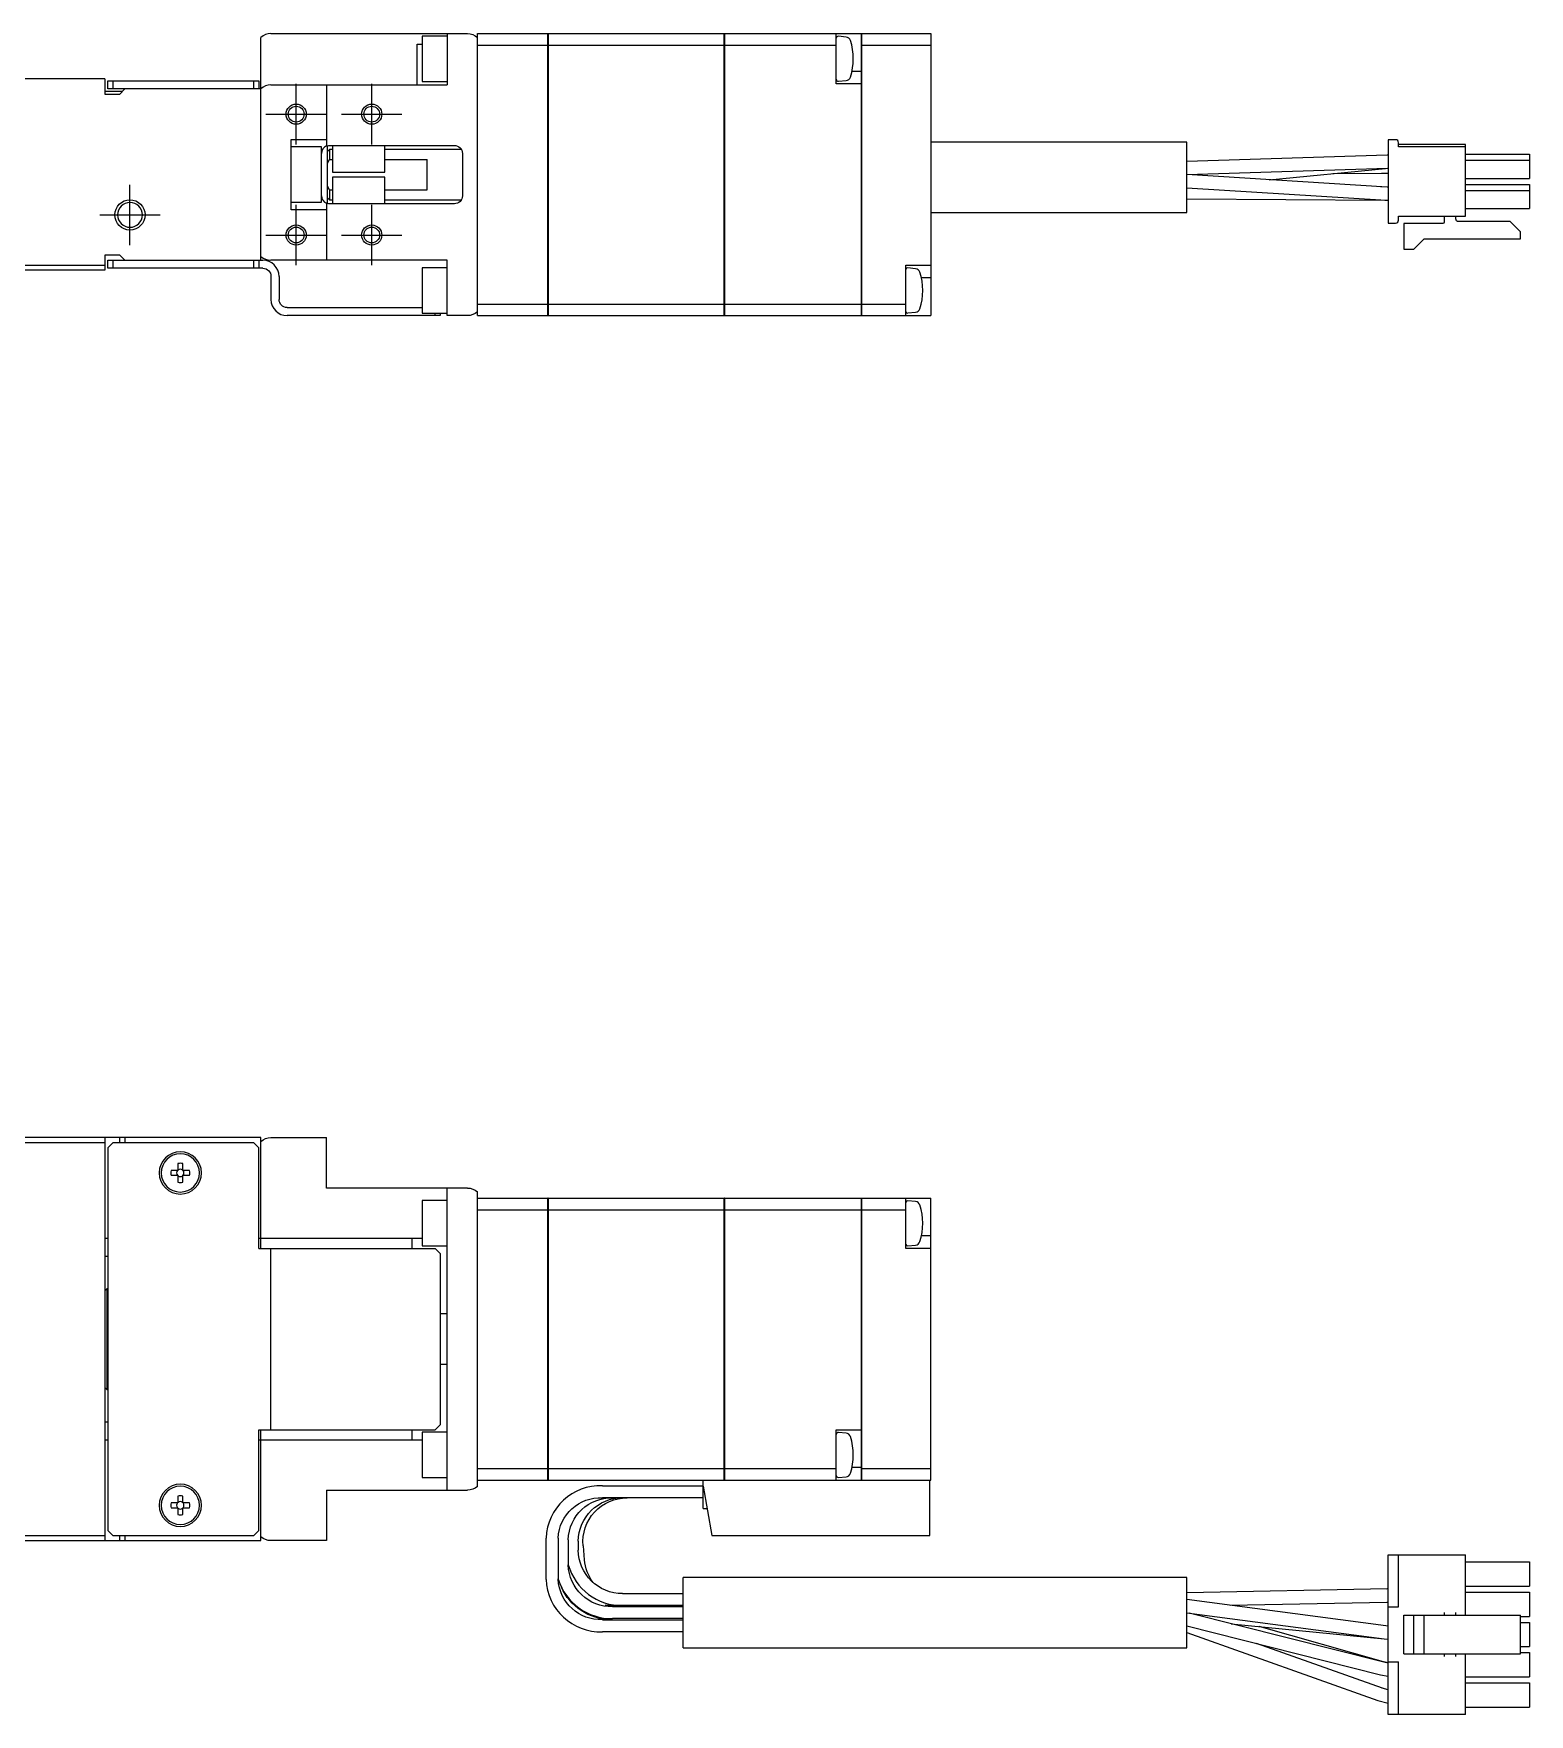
# Model space of a CAD drawing. Extents: x 0 to 740, y -8 to 429.
# Drawn here: x 195 to 343.5, y 262.4 to 429.2 of the extents above; entities that cross this region are included whole.
import ezdxf

# ---------------------------------------------------------------- set-up
doc = ezdxf.new("R2010")
doc.units = 0
doc.header["$LTSCALE"] = 0.5
doc.linetypes.add('CENTER', pattern=[50.8, 31.75, -6.35, 6.35, -6.35])
for name, color, linetype in [('MSM_CENTER', 1, 'CENTER'), ('MSM_CONTINUOUS', 7, 'CONTINUOUS'), ('MSM_NARROW', 5, 'CONTINUOUS')]:
    doc.layers.add(name, color=color, linetype=linetype)

msp = doc.modelspace()

# ---------------------------------------------------------------- linework, layer by layer
at = {"layer": 'MSM_CENTER'}
for p, q in [((221.11, 418.21), (221.11, 424.21)), ((228.61, 418.21), (228.61, 424.21)), ((218.11, 421.21), (224.11, 421.21)), ((225.61, 421.21), (231.61, 421.21)), ((204.61, 408.21), (204.61, 414.21)), ((221.11, 406.21), (221.11, 412.21)), ((228.61, 406.21), (228.61, 412.21)), ((201.61, 411.21), (207.61, 411.21)), ((218.11, 409.21), (224.11, 409.21)), ((225.61, 409.21), (231.61, 409.21))]:
    msp.add_line(p, q, dxfattribs=at)
at = {"layer": 'MSM_CONTINUOUS'}
for p, q in [((217.61, 423.72), (217.61, 428.82)), ((218.61, 429.21), (238.11, 429.21)), ((233.61, 428.96), (233.61, 424.46)), ((236.11, 428.96), (233.61, 428.96)), ((236.11, 429.21), (236.11, 424.11)), ((239.11, 401.21), (239.11, 429.21)), ((239.11, 429.21), (246.1, 429.21)), ((246.1, 401.21), (246.1, 429.21)), ((246.11, 429.2), (246.1, 429.2)), ((246.11, 429.21), (263.6, 429.21)), ((246.11, 429.21), (246.11, 401.21)), ((263.6, 401.21), (263.6, 429.21)), ((263.61, 429.2), (263.6, 429.2)), ((263.61, 429.21), (277.21, 429.21)), ((263.61, 429.21), (263.61, 401.21)), ((274.71, 424.21), (274.71, 429.21)), ((275.7, 428.87), (274.93, 428.94)), ((277.21, 401.21), (277.21, 429.21)), ((277.21, 429.2), (277.22, 429.2)), ((277.22, 429.21), (277.22, 401.21)), ((277.22, 429.21), (284.11, 429.21)), ((284.11, 429.21), (284.11, 401.21)), ((233.11, 428.15), (233.61, 428.15)), ((233.11, 424.11), (233.11, 428.15)), ((239.11, 428.05), (246.1, 428.05)), ((246.11, 428.04), (246.1, 428.04)), ((246.11, 428.05), (263.6, 428.05)), ((263.61, 428.04), (263.6, 428.04)), ((263.61, 428.05), (274.71, 428.05)), ((277.21, 428.04), (277.22, 428.04)), ((277.22, 428.05), (284.11, 428.05)), ((202.11, 424.71), (180.11, 424.71)), ((202.11, 424.71), (202.11, 423.21)), ((202.41, 423.71), (202.41, 424.51)), ((202.41, 424.51), (217.41, 424.51)), ((202.91, 424.51), (202.91, 423.71)), ((216.91, 423.71), (216.91, 424.51)), ((217.41, 424.51), (217.41, 423.71)), ((218.61, 424.11), (236.11, 424.11)), ((224.11, 424.11), (224.11, 418.08)), ((233.61, 424.46), (236.11, 424.46)), ((277.21, 424.21), (274.71, 424.21)), ((274.93, 424.48), (275.7, 424.54)), ((277.21, 425.46), (276.28, 425.46)), ((203.86, 423.46), (202.11, 423.46)), ((202.11, 423.21), (203.61, 423.21)), ((217.61, 423.71), (202.41, 423.71)), ((204.11, 423.71), (203.61, 423.21)), ((217.61, 406.71), (217.61, 423.71)), ((220.61, 418.71), (224.11, 418.71)), ((220.61, 411.71), (220.61, 418.71)), ((223.61, 417.96), (220.61, 417.96)), ((223.61, 412.46), (223.61, 417.96)), ((224.11, 418.08), (224.21, 418.08)), ((224.13, 418.05), (224.21, 418.08)), ((224.21, 412.33), (224.21, 418.08)), ((224.41, 417.71), (224.21, 417.51)), ((224.41, 418.11), (236.81, 418.11)), ((224.41, 417.71), (224.41, 416.71)), ((224.71, 417.71), (224.41, 417.71)), ((224.71, 418.11), (224.71, 415.46)), ((229.91, 415.46), (229.91, 418.11)), ((237.51, 417.71), (229.91, 417.71)), ((237.61, 417.31), (237.61, 413.11)), ((309.51, 418.44), (284.11, 418.44)), ((309.51, 411.44), (309.51, 418.44)), ((329.4, 417.15), (309.51, 416.51)), ((329.51, 417.15), (329.4, 417.15)), ((330.23, 418.67), (329.51, 418.67)), ((329.51, 418.67), (329.51, 410.39)), ((330.53, 417.96), (330.53, 418.37)), ((337.16, 418.21), (330.53, 418.21)), ((337.16, 417.96), (330.53, 417.96)), ((337.16, 411.1), (337.16, 418.21)), ((337.16, 417.23), (343.51, 417.23)), ((343.51, 417.23), (343.51, 414.83)), ((224.21, 416.34), (224.41, 416.71)), ((224.41, 416.71), (224.71, 416.71)), ((224.71, 415.46), (229.91, 415.46)), ((229.91, 416.71), (234.11, 416.71)), ((234.11, 413.71), (234.11, 416.71)), ((309.51, 415.21), (329.44, 415.85)), ((317.67, 414.7), (329.23, 415.82)), ((329.23, 415.82), (329.51, 415.85)), ((329.44, 415.85), (329.51, 415.85)), ((337.16, 416.63), (343.51, 416.63)), ((224.41, 413.71), (224.21, 414.07)), ((224.71, 414.96), (224.71, 412.31)), ((229.91, 414.96), (224.71, 414.96)), ((229.91, 412.31), (229.91, 414.96)), ((309.51, 413.9), (329.31, 412.67)), ((329.39, 413.96), (309.53, 415.21)), ((323.99, 415.31), (328.85, 415.35)), ((329.51, 413.97), (328.73, 414)), ((328.85, 415.35), (329.51, 415.35)), ((329.51, 413.96), (329.39, 413.96)), ((337.16, 414.83), (343.51, 414.83)), ((337.16, 414.23), (343.51, 414.23)), ((343.51, 414.23), (343.51, 411.83)), ((220.61, 412.46), (223.61, 412.46)), ((224.11, 412.33), (224.11, 406.71)), ((224.11, 412.33), (224.21, 412.33)), ((224.21, 412.33), (224.12, 412.36)), ((224.21, 412.91), (224.41, 412.71)), ((224.41, 413.71), (224.41, 412.71)), ((224.41, 413.71), (224.71, 413.71)), ((224.41, 412.71), (224.71, 412.71)), ((236.81, 412.31), (224.41, 412.31)), ((229.91, 413.71), (234.11, 413.71)), ((229.91, 412.71), (237.51, 412.71)), ((309.51, 412.81), (329.18, 412.66)), ((329.18, 412.66), (329.51, 412.65)), ((329.31, 412.67), (329.51, 412.66)), ((337.16, 413.63), (343.51, 413.63)), ((224.11, 411.71), (220.61, 411.71)), ((284.11, 411.44), (309.51, 411.44)), ((330.53, 411.1), (337.16, 411.1)), ((330.53, 410.69), (330.53, 411.1)), ((335.06, 411.1), (335.06, 410.5)), ((336.21, 410.82), (336.21, 411.1)), ((341.62, 410.54), (336.49, 410.54)), ((337.16, 411.83), (343.51, 411.83)), ((342.62, 409.54), (341.62, 410.54)), ((329.51, 410.39), (330.23, 410.39)), ((334.91, 410.35), (331.06, 410.35)), ((331.06, 410.35), (331.06, 407.82)), ((332.06, 407.82), (333.08, 408.84)), ((333.08, 408.84), (342.62, 408.84)), ((342.62, 408.84), (342.62, 409.54)), ((203.61, 407.21), (202.11, 407.21)), ((202.11, 407.21), (202.11, 405.71)), ((203.61, 407.21), (204.11, 406.71)), ((331.06, 407.82), (332.06, 407.82)), ((202.11, 405.71), (189.11, 405.71)), ((189.23, 406.21), (202.11, 406.21)), ((202.41, 405.91), (202.41, 406.71)), ((202.41, 406.71), (217.81, 406.71)), ((217.81, 405.91), (202.41, 405.91)), ((202.91, 406.71), (202.91, 405.91)), ((216.91, 405.91), (216.91, 406.71)), ((217.41, 406.71), (217.41, 405.91)), ((236.11, 406.71), (218.61, 406.71)), ((233.61, 405.96), (233.61, 401.46)), ((236.11, 405.96), (233.61, 405.96)), ((236.11, 401.21), (236.11, 406.71)), ((281.61, 401.21), (281.61, 406.21)), ((281.61, 406.21), (284.11, 406.21)), ((282.59, 405.87), (281.82, 405.94)), ((218.61, 405.11), (218.61, 402.81)), ((219.41, 405.11), (219.41, 402.81)), ((284.11, 404.96), (283.17, 404.96)), ((239.11, 402.36), (246.1, 402.36)), ((246.11, 402.36), (246.1, 402.36)), ((246.11, 402.36), (263.6, 402.36)), ((263.61, 402.36), (263.6, 402.36)), ((263.61, 402.36), (277.21, 402.36)), ((277.21, 402.36), (277.22, 402.36)), ((277.22, 402.36), (281.61, 402.36)), ((220.21, 402.01), (233.61, 402.01)), ((235.41, 401.21), (220.21, 401.21)), ((233.61, 401.46), (236.11, 401.46)), ((234.91, 401.21), (234.91, 401.46)), ((235.41, 401.46), (235.41, 401.21)), ((238.11, 401.21), (236.11, 401.21)), ((239.11, 401.21), (246.1, 401.21)), ((246.11, 401.22), (246.1, 401.22)), ((246.11, 401.21), (263.6, 401.21)), ((263.61, 401.22), (263.6, 401.22)), ((263.61, 401.21), (277.21, 401.21)), ((277.21, 401.22), (277.22, 401.22)), ((277.22, 401.21), (284.11, 401.21)), ((281.82, 401.48), (282.59, 401.54)), ((217.61, 319.61), (180.11, 319.61)), ((202.11, 319.11), (189.73, 319.11)), ((202.11, 319.61), (202.11, 279.61)), ((202.91, 319.11), (202.41, 318.61)), ((216.91, 319.11), (202.91, 319.11)), ((203.61, 319.11), (203.61, 319.61)), ((204.11, 319.61), (204.11, 319.11)), ((217.41, 318.61), (216.91, 319.11)), ((217.61, 308.61), (217.61, 319.61)), ((218.61, 319.61), (224.11, 319.61)), ((224.11, 314.61), (224.11, 319.61)), ((202.41, 318.61), (202.41, 280.61)), ((209.37, 317.03), (209.37, 316.35)), ((209.85, 316.35), (209.85, 317.03)), ((217.41, 308.61), (217.41, 318.61)), ((209.37, 316.35), (208.69, 316.35)), ((208.69, 315.87), (209.37, 315.87)), ((209.37, 315.87), (209.37, 315.19)), ((210.53, 316.35), (209.85, 316.35)), ((209.85, 315.19), (209.85, 315.87)), ((209.85, 315.87), (210.53, 315.87)), ((238.11, 314.61), (224.11, 314.61)), ((236.11, 284.61), (236.11, 314.61)), ((239.11, 284.99), (239.11, 314.23)), ((233.61, 313.36), (233.61, 308.86)), ((236.11, 313.36), (233.61, 313.36)), ((239.11, 313.61), (246.1, 313.61)), ((239.11, 312.45), (246.1, 312.45)), ((246.1, 285.61), (246.1, 313.61)), ((246.11, 313.6), (246.1, 313.6)), ((246.11, 312.45), (246.1, 312.45)), ((246.11, 313.61), (246.11, 285.61)), ((246.11, 313.61), (263.6, 313.61)), ((246.11, 312.45), (263.6, 312.45)), ((263.6, 285.61), (263.6, 313.61)), ((263.61, 313.6), (263.6, 313.6)), ((263.61, 312.45), (263.6, 312.45)), ((263.61, 313.61), (263.61, 285.61)), ((263.61, 313.61), (277.21, 313.61)), ((263.61, 312.45), (277.21, 312.45)), ((277.21, 285.61), (277.21, 313.61)), ((277.21, 313.6), (277.22, 313.6)), ((277.21, 312.45), (277.22, 312.45)), ((277.22, 313.61), (277.22, 285.61)), ((277.22, 313.61), (284.11, 313.61)), ((277.22, 312.45), (281.61, 312.45)), ((281.61, 308.61), (281.61, 313.61)), ((282.59, 313.27), (281.82, 313.34)), ((284.11, 285.61), (284.11, 313.61)), ((202.41, 309.61), (202.11, 309.61)), ((233.61, 309.61), (217.41, 309.61)), ((232.61, 308.61), (232.61, 309.61)), ((233.61, 308.86), (236.11, 308.86)), ((281.82, 308.88), (282.59, 308.94)), ((284.11, 309.86), (283.17, 309.86)), ((202.11, 307.86), (202.41, 307.86)), ((217.41, 308.61), (234.91, 308.61)), ((218.61, 290.61), (218.61, 308.61)), ((235.41, 308.11), (234.91, 308.61)), ((235.41, 308.11), (235.41, 291.11)), ((284.11, 308.61), (281.61, 308.61)), ((202.31, 304.61), (202.11, 304.41)), ((202.31, 304.61), (202.31, 294.61)), ((202.41, 304.61), (202.31, 304.61)), ((236.11, 302.11), (235.41, 302.11)), ((235.41, 297.11), (236.11, 297.11)), ((202.11, 294.81), (202.31, 294.61)), ((202.31, 294.61), (202.41, 294.61)), ((202.41, 291.36), (202.11, 291.36)), ((217.41, 280.61), (217.41, 290.61)), ((217.41, 290.61), (234.91, 290.61)), ((217.61, 279.61), (217.61, 290.61)), ((232.61, 289.61), (232.61, 290.61)), ((233.61, 290.36), (233.61, 285.86)), ((236.11, 290.36), (233.61, 290.36)), ((234.91, 290.61), (235.41, 291.11)), ((274.71, 290.61), (277.21, 290.61)), ((274.71, 285.61), (274.71, 290.61)), ((275.7, 290.27), (274.93, 290.34)), ((202.11, 289.61), (202.41, 289.61)), ((217.41, 289.61), (233.61, 289.61)), ((233.61, 285.86), (236.11, 285.86)), ((239.11, 286.76), (246.1, 286.76)), ((239.11, 285.61), (246.1, 285.61)), ((246.11, 286.76), (246.1, 286.76)), ((246.11, 285.62), (246.1, 285.62)), ((246.11, 286.76), (263.6, 286.76)), ((246.11, 285.61), (284.11, 285.61)), ((261.51, 282.81), (261.51, 285.61)), ((263.61, 286.76), (263.6, 286.76)), ((263.61, 285.62), (263.6, 285.62)), ((263.61, 286.76), (274.71, 286.76)), ((274.93, 285.88), (275.7, 285.94)), ((277.21, 286.86), (276.28, 286.86)), ((277.21, 286.76), (277.22, 286.76)), ((277.21, 285.62), (277.22, 285.62)), ((277.22, 286.76), (284.11, 286.76)), ((284.01, 280.11), (284.01, 285.61)), ((209.37, 284.03), (209.37, 283.35)), ((209.85, 283.35), (209.85, 284.03)), ((224.11, 284.61), (224.11, 279.61)), ((224.11, 284.61), (238.11, 284.61)), ((251.51, 285.06), (261.51, 285.06)), ((261.51, 283.86), (251.51, 283.86)), ((254, 283.86), (253.76, 283.85)), ((261.51, 285.01), (262.38, 280.11)), ((209.37, 283.35), (208.69, 283.35)), ((208.69, 282.87), (209.37, 282.87)), ((209.37, 282.87), (209.37, 282.19)), ((210.53, 283.35), (209.85, 283.35)), ((209.85, 282.19), (209.85, 282.87)), ((209.85, 282.87), (210.53, 282.87)), ((261.51, 282.81), (261.9, 282.81)), ((202.41, 280.61), (202.91, 280.11)), ((216.91, 280.11), (217.41, 280.61)), ((180.11, 279.61), (217.61, 279.61)), ((189.73, 280.11), (202.11, 280.11)), ((202.91, 280.11), (216.91, 280.11)), ((203.61, 279.61), (203.61, 280.11)), ((204.11, 280.11), (204.11, 279.61)), ((224.11, 279.61), (218.61, 279.61)), ((245.91, 275.76), (245.91, 279.86)), ((247.11, 279.86), (247.11, 275.76)), ((248.11, 279.7), (248.11, 277.22)), ((249.11, 279.55), (249.11, 278.67)), ((249.59, 279.09), (249.71, 277.71)), ((262.38, 280.11), (284.01, 280.11)), ((329.51, 262.36), (329.51, 278.21)), ((329.51, 278.21), (337.16, 278.21)), ((330.53, 273.02), (330.53, 278.21)), ((337.16, 272.22), (337.16, 278.21)), ((337.16, 277.49), (343.51, 277.49)), ((343.51, 277.49), (343.51, 275.09)), ((247.12, 275.76), (247.11, 275.8)), ((259.51, 268.96), (259.51, 275.96)), ((309.51, 275.96), (259.51, 275.96)), ((309.51, 268.96), (309.51, 275.96)), ((253.51, 274.36), (259.51, 274.36)), ((329.41, 274.81), (309.51, 274.41)), ((329.27, 271.15), (309.51, 273.76)), ((329.51, 274.81), (329.34, 274.8)), ((329.51, 274.81), (329.41, 274.81)), ((337.16, 275.09), (343.51, 275.09)), ((337.16, 274.49), (343.51, 274.49)), ((343.51, 274.49), (343.51, 272.09)), ((251.8, 273.21), (251.77, 273.22)), ((251.77, 273.22), (251.8, 273.21)), ((252.51, 273.16), (251.8, 273.21)), ((251.8, 273.21), (253.01, 273.06)), ((259.51, 273.16), (252.51, 273.16)), ((252.51, 273.06), (259.51, 273.06)), ((309.51, 272.45), (329.1, 269.86)), ((329.07, 267.54), (309.73, 272.42)), ((313.81, 273.19), (329.36, 273.5)), ((329.36, 273.5), (329.51, 273.51)), ((329.51, 273.02), (330.53, 273.02)), ((331.06, 268.36), (331.06, 272.22)), ((331.06, 272.22), (342.62, 272.22)), ((332.06, 268.36), (332.06, 272.22)), ((333.08, 268.36), (333.08, 272.22)), ((335.06, 272.47), (335.06, 272.22)), ((336.21, 272.22), (336.21, 272.47)), ((342.62, 268.36), (342.62, 272.22)), ((342.62, 272.09), (343.51, 272.09)), ((251.51, 271.76), (259.51, 271.76)), ((259.51, 270.56), (251.51, 270.56)), ((259.51, 271.86), (252.51, 271.86)), ((309.51, 271.14), (328.75, 266.28)), ((309.51, 270.47), (328.48, 263.73)), ((313.93, 271.36), (329.11, 269.85)), ((329.02, 267.57), (316.7, 271.09)), ((329.51, 271.12), (329.27, 271.15)), ((342.62, 271.49), (343.51, 271.49)), ((343.51, 271.49), (343.51, 269.09)), ((259.51, 268.96), (309.51, 268.96)), ((328.92, 264.96), (316.44, 269.39)), ((329.1, 269.86), (329.51, 269.82)), ((329.11, 269.85), (329.51, 269.82)), ((342.62, 269.09), (343.51, 269.09)), ((329.51, 267.46), (329.02, 267.57)), ((329.51, 267.45), (329.07, 267.54)), ((329.51, 267.56), (330.53, 267.56)), ((330.53, 262.36), (330.53, 267.56)), ((331.06, 268.36), (342.62, 268.36)), ((335.06, 268.36), (335.06, 268.11)), ((336.21, 268.11), (336.21, 268.36)), ((337.16, 262.36), (337.16, 268.36)), ((342.62, 268.49), (343.51, 268.49)), ((343.51, 268.49), (343.51, 266.09)), ((328.75, 266.28), (329.51, 266.14)), ((337.16, 266.09), (343.51, 266.09)), ((337.16, 265.49), (343.51, 265.49)), ((343.51, 265.49), (343.51, 263.09)), ((328.47, 263.74), (329.51, 263.47)), ((328.48, 263.73), (329.51, 263.47)), ((329.51, 264.79), (328.91, 264.96)), ((337.16, 262.36), (329.51, 262.36)), ((337.16, 263.09), (343.51, 263.09))]:
    msp.add_line(p, q, dxfattribs=at)
for centre in [(221.11, 421.21), (228.61, 421.21), (221.11, 409.21), (228.61, 409.21)]:
    msp.add_circle(centre, 0.783, dxfattribs=at)
at = {"layer": 'MSM_CONTINUOUS', "extrusion": (0, 0, -1)}
for centre, radius in [((-204.61, 411.21), 1.23), ((-209.61, 316.11), 2.1), ((-209.61, 316.11), 1.9), ((-209.61, 283.11), 2.1), ((-209.61, 283.11), 1.9)]:
    msp.add_circle(centre, radius, dxfattribs=at)
at = {"layer": 'MSM_CONTINUOUS'}
for centre, radius, start, end in [((218.61, 427.71), 1.5, 90, 131.8103), ((274.91, 428.74), 0.2, 85, 180), ((275.66, 428.37), 0.5, 17.6292, 85), ((270.41, 426.71), 6, 342.3708, 17.6292), ((218.61, 422.61), 1.5, 90, 131.8103), ((274.91, 424.67), 0.2, 180, 275), ((275.66, 425.04), 0.5, 275, 342.3708), ((224.42, 417.31), 0.801, 111.0814, 179.937), ((330.23, 418.37), 0.3, 360, 90), ((224.42, 413.11), 0.802, 180.1066, 248.3487), ((330.23, 410.69), 0.3, 270, 360), ((218.61, 408.21), 1.5, 228.1897, 270), ((217.81, 405.11), 1.6, 0, 90), ((281.8, 405.74), 0.2, 85, 161.8051), ((282.55, 405.37), 0.5, 17.6292, 85), ((277.3, 403.71), 6, 342.3708, 17.6292), ((220.21, 402.81), 1.6, 180, 270), ((281.8, 401.67), 0.2, 198.1949, 275), ((282.55, 402.04), 0.5, 275, 342.3708), ((209.61, 316.11), 0.95, 75.3667, 104.6333), ((209.61, 316.11), 0.95, 165.3667, 194.6333), ((209.61, 316.11), 0.365, 138.8496, 221.1504), ((209.61, 316.11), 0.365, 48.8496, 131.1504), ((209.61, 316.11), 0.365, 228.8496, 311.1504), ((209.61, 316.11), 0.365, 318.8496, 41.1504), ((209.61, 316.11), 0.95, 345.3667, 14.6333), ((209.61, 316.11), 0.95, 255.3667, 284.6333), ((281.8, 313.14), 0.2, 85, 161.8051), ((282.55, 312.77), 0.5, 17.6292, 85), ((277.3, 311.11), 6, 342.3708, 17.6292), ((281.8, 309.08), 0.2, 198.1949, 275), ((282.55, 309.44), 0.5, 275, 342.3708), ((274.91, 290.14), 0.2, 85, 180), ((275.66, 289.77), 0.5, 17.6292, 85), ((270.41, 288.11), 6, 342.3708, 17.6292), ((274.91, 286.08), 0.2, 180, 275), ((275.66, 286.44), 0.5, 275, 342.3708), ((209.61, 283.11), 0.95, 75.3667, 104.6333), ((251.32, 279.65), 5.41, 87.9657, 177.8137), ((209.61, 283.11), 0.95, 165.3667, 194.6333), ((209.61, 283.11), 0.365, 138.8496, 221.1504), ((209.61, 283.11), 0.365, 48.8496, 131.1504), ((209.61, 283.11), 0.365, 228.8496, 311.1504), ((209.61, 283.11), 0.95, 255.3667, 284.6333), ((209.61, 283.11), 0.365, 318.8496, 41.1504), ((209.61, 283.11), 0.95, 345.3667, 14.6333), ((253.49, 278.74), 5.59, 195.9654, 270.2921), ((251.32, 275.96), 5.41, 182.1273, 272.0933), ((252.44, 277.43), 5.57, 197.3809, 270.7723)]:
    msp.add_arc(centre, radius, start, end, dxfattribs=at)
at = {"layer": 'MSM_CONTINUOUS', "extrusion": (0, 0, -1)}
for centre, radius, start, end in [((-238.11, 427.71), 1.5, 90, 131.8103), ((-224.41, 417.31), 0.8, 74.8734, 90), ((-236.81, 417.31), 0.8, 90, 180), ((-224.41, 413.11), 0.8, 270, 285.1266), ((-236.81, 413.11), 0.8, 180, 270), ((-334.91, 410.5), 0.15, 180, 270), ((-336.49, 410.82), 0.28, 270, 0), ((-217.81, 405.11), 0.8, 90, 180), ((-220.21, 402.81), 0.8, 270, 0), ((-238.11, 402.71), 1.5, 228.1897, 270), ((-218.61, 318.11), 1.5, 48.1897, 90), ((-238.11, 313.11), 1.5, 90, 131.8103), ((-238.11, 286.11), 1.5, 228.1897, 270), ((-251.32, 279.65), 4.22, 2.8542, 92.5704), ((-252.4, 279.57), 4.29, 1.642, 91.5567), ((-253.47, 279.5), 4.36, 0.5892, 90.5857), ((-253.96, 279.47), 4.39, 355.0821, 90.1308), ((-218.61, 281.11), 1.5, 270, 311.8103), ((-253.47, 278.71), 4.36, 269.4314, 359.3937), ((-252.4, 277.34), 4.29, 268.4892, 358.3121), ((-254.07, 278.09), 4.37, 322.9581, 354.9542), ((-251.33, 275.98), 4.22, 267.5064, 357.069), ((-252.41, 277.2), 5.45, 271.1091, 336.0046)]:
    msp.add_arc(centre, radius, start, end, dxfattribs=at)
at = {"layer": 'MSM_NARROW'}
for centre, radius in [((221.11, 421.21), 1), ((228.61, 421.21), 1), ((204.61, 411.21), 1.5), ((221.11, 409.21), 1), ((228.61, 409.21), 1)]:
    msp.add_circle(centre, radius, dxfattribs=at)

doc.saveas('drawing.dxf')
